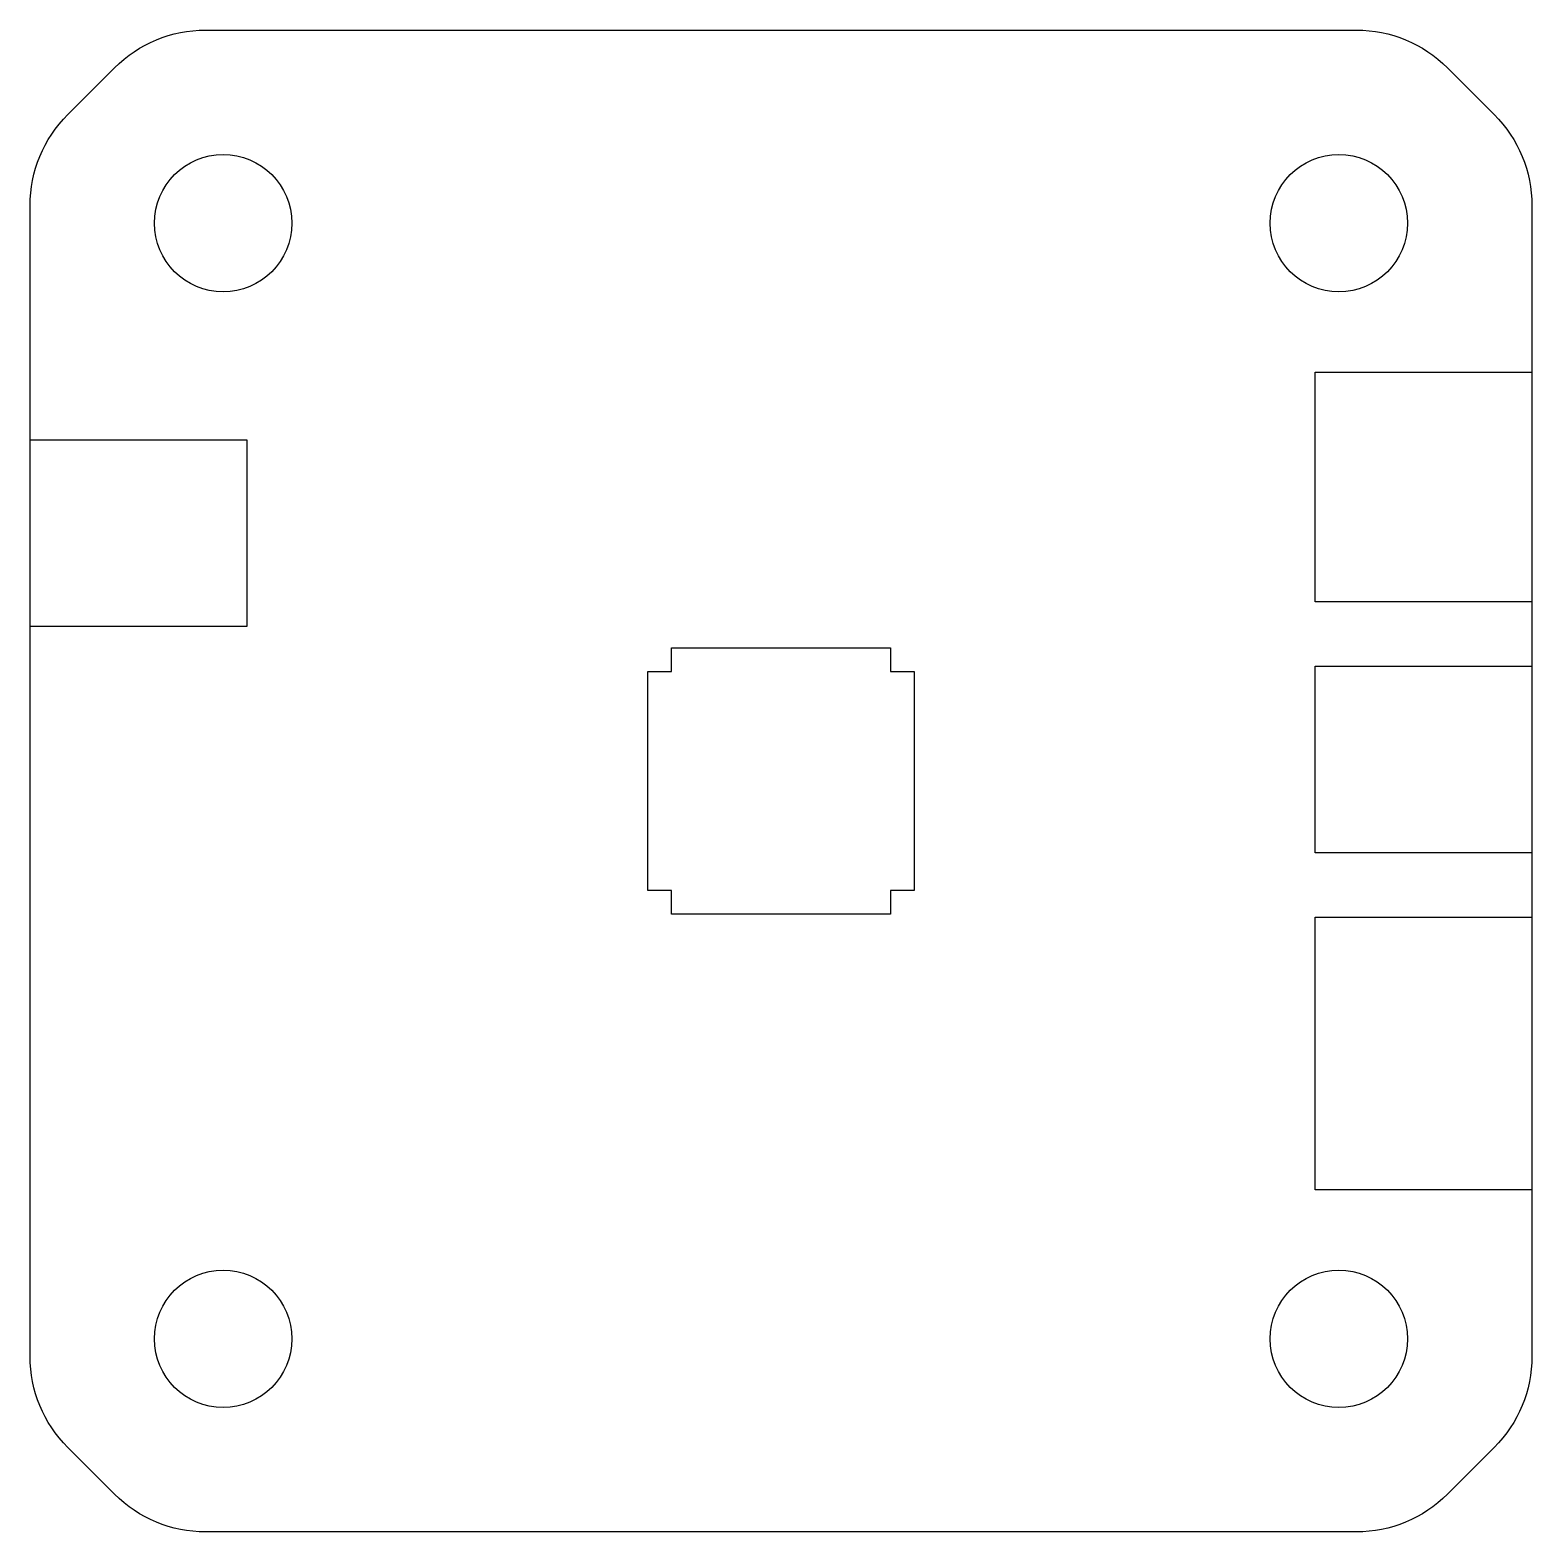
# Model space of a CAD drawing. Header units: millimetres. Extents: x -17.5 to 17.5, y -17.5 to 17.5.
import ezdxf

# ---------------------------------------------------------------- set-up
doc = ezdxf.new("R2010")
doc.units = ezdxf.units.MM
doc.layers.get('0').update_dxf_attribs({"linetype": 'CONTINUOUS'})

msp = doc.modelspace()

# ---------------------------------------------------------------- linework, layer by layer
msp.add_line((17.5, 8), (17.5, -8))
msp.add_lwpolyline([(-13.407, 17.5), (13.407, 17.5, -0.198912), (15.529, 16.621), (16.621, 15.529, -0.198912), (17.5, 13.407), (17.5, -13.407, -0.198912), (16.621, -15.529), (15.529, -16.621, -0.198912), (13.407, -17.5), (-13.407, -17.5, -0.198912), (-15.529, -16.621), (-16.621, -15.529, -0.198912), (-17.5, -13.407), (-17.5, 13.407, -0.198912), (-16.621, 15.529), (-15.529, 16.621, -0.198912)], format="xyb", close=True)
for points in [[(12.45, 9.525), (17.5, 9.525), (17.5, 4.175), (12.45, 4.175)], [(-17.5, 7.954), (-12.45, 7.954), (-12.45, 3.604), (-17.5, 3.604)], [(-3.1, -2.55), (-3.1, 2.55), (-2.55, 2.55), (-2.55, 3.1), (2.55, 3.1), (2.55, 2.55), (3.1, 2.55), (3.1, -2.55), (2.55, -2.55), (2.55, -3.1), (-2.55, -3.1), (-2.55, -2.55)], [(12.45, 2.675), (17.5, 2.675), (17.5, -1.675), (12.45, -1.675)], [(12.45, -3.175), (17.5, -3.175), (17.5, -9.525), (12.45, -9.525)]]:
    msp.add_lwpolyline(points, close=True)
for centre in [(-13, 13), (13, 13), (-13, -13), (13, -13)]:
    msp.add_circle(centre, 1.6)

doc.saveas('drawing.dxf')
